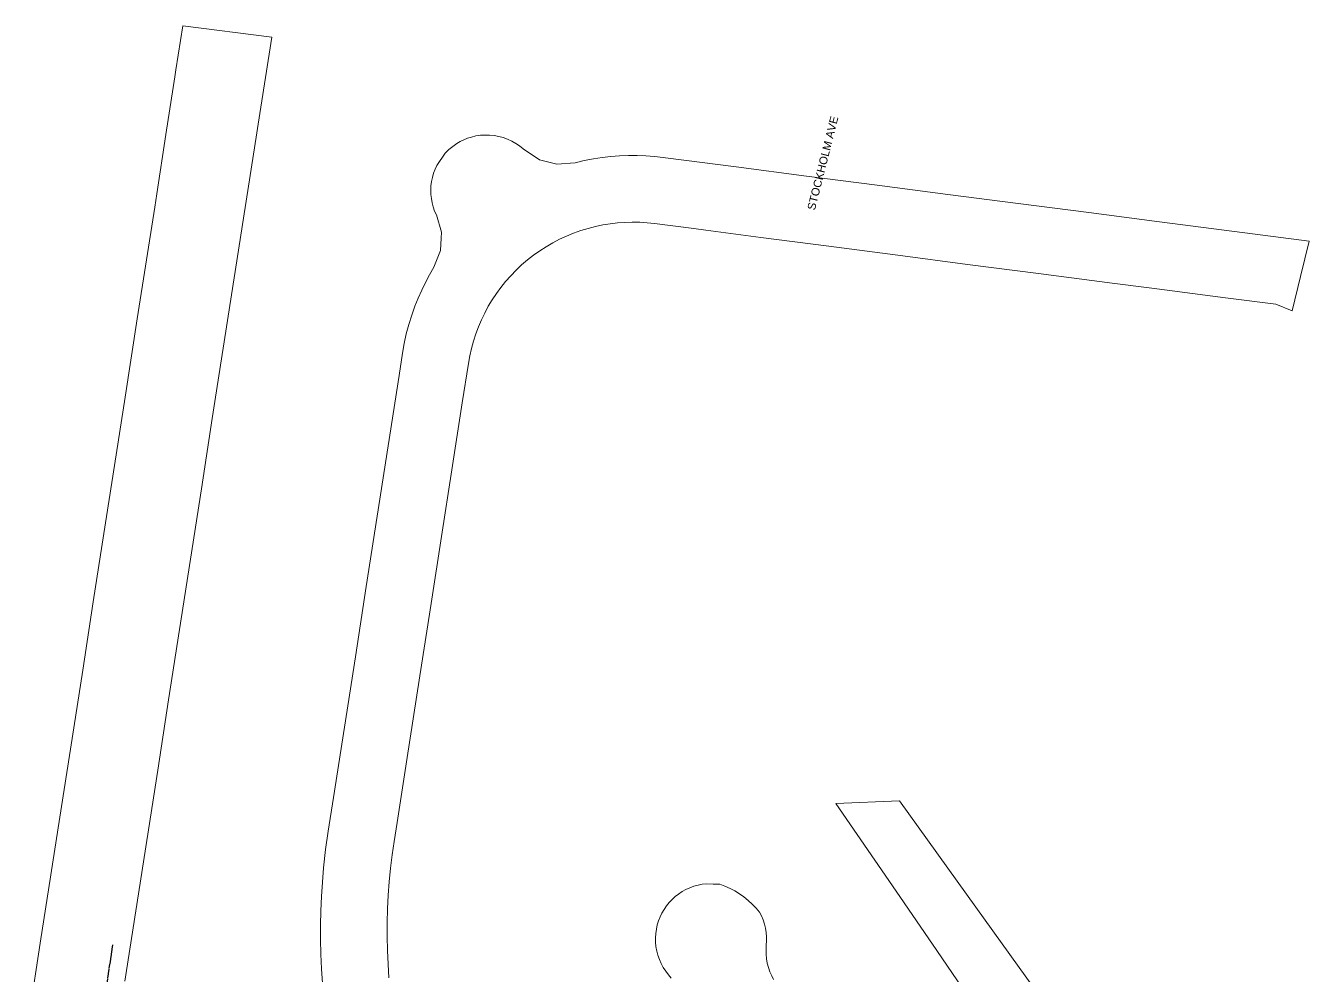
# Model space of a CAD drawing. Header units: metres. Extents: x 298351 to 299301, y 6265099 to 6266102.
# Drawn here: x 298998.3 to 299287.1, y 6265888.5 to 6266102.3 of the extents above; entities that cross this region are included whole.
import ezdxf

# ---------------------------------------------------------------- set-up
doc = ezdxf.new("R2010")
doc.units = ezdxf.units.M
doc.linetypes.add('Cable Exist OH', pattern=[1, 1, 0])
doc.layers.add('Cadastre Land Parcels_SP_EXT', color=9, linetype='Continuous', lineweight=5)
doc.layers.add('Cadastre Roads_SP_EXT', color=9, linetype='Continuous', lineweight=5)
doc.layers.add('Mains_SL_EXT', color=7, linetype='Continuous')
doc.styles.get("Standard").update_dxf_attribs({"font": 'arial.ttf'})

msp = doc.modelspace()

# ---------------------------------------------------------------- linework, layer by layer
at = {"layer": 'Cadastre Land Parcels_SP_EXT', "linetype": 'Continuous'}
msp.add_lwpolyline([(299227.32, 6265882.82), (299212.01, 6265904.11), (299212.01, 6265904.11), (299194.85, 6265927.96), (299180.56, 6265927.4), (299194.09, 6265907.67), (299203.25, 6265894.3), (299212.42, 6265880.94)], dxfattribs=at)
at = {"layer": 'Cadastre Roads_SP_EXT', "linetype": 'Continuous'}
for points in [[(299020.66, 6265887.45), (299023.14, 6265903.24), (299025.59, 6265919.05), (299028.03, 6265934.88), (299030.49, 6265950.69), (299032.94, 6265966.5), (299035.4, 6265982.31), (299037.86, 6265998.12), (299040.31, 6266013.93), (299042.77, 6266029.75), (299045.23, 6266045.56), (299047.68, 6266061.37), (299050.14, 6266077.18), (299050.6, 6266080.1), (299053.72, 6266099.67), (299033.66, 6266102.27), (299032.1, 6266092.34), (299031.86, 6266090.76), (299029.89, 6266077.8), (299027.81, 6266064.45), (299027.58, 6266062.96), (299027.35, 6266061.48), (299023.44, 6266036.33), (299020.7, 6266018.75), (299018.31, 6266003.4), (299015.93, 6265988.06), (299013.53, 6265972.72), (299011.16, 6265957.36), (299008.76, 6265942.03), (299006.39, 6265926.69), (299004.01, 6265911.35), (299001.62, 6265896.01), (298999.24, 6265880.67)], [(299080.04, 6265888.18), (299079.83, 6265891.27), (299079.7, 6265894.37), (299079.64, 6265897.47), (299079.65, 6265900.57), (299079.73, 6265903.67), (299079.89, 6265906.77), (299080.12, 6265909.8), (299080.41, 6265912.82), (299080.77, 6265915.84), (299081.2, 6265918.85), (299081.87, 6265923.13), (299083.98, 6265936.72), (299086.99, 6265956.09), (299089.52, 6265972.39), (299091.86, 6265987.4), (299094.19, 6266002.42), (299096.52, 6266017.44), (299097.9, 6266026.35), (299098.21, 6266028.03), (299098.58, 6266029.69), (299099.03, 6266031.34), (299099.56, 6266032.96), (299100.16, 6266034.56), (299100.83, 6266036.13), (299101.57, 6266037.67), (299102.38, 6266039.17), (299103.26, 6266040.63), (299104.21, 6266042.05), (299105.21, 6266043.43), (299106.29, 6266044.77), (299107.43, 6266046.06), (299108.63, 6266047.29), (299109.88, 6266048.47), (299111.18, 6266049.59), (299112.54, 6266050.65), (299113.94, 6266051.65), (299115.39, 6266052.58), (299116.87, 6266053.44), (299118.4, 6266054.24), (299119.96, 6266054.96), (299121.55, 6266055.62), (299123.17, 6266056.19), (299124.82, 6266056.7), (299126.48, 6266057.09), (299128.12, 6266057.47), (299129.77, 6266057.73), (299131.44, 6266057.93), (299133.11, 6266058.05), (299134.78, 6266058.09), (299136.46, 6266058.06), (299138.13, 6266057.96), (299139.8, 6266057.78), (299148.6, 6266056.64), (299151.33, 6266056.29), (299163.68, 6266054.67), (299178.96, 6266052.67), (299194.48, 6266050.69), (299210.18, 6266048.61), (299226.11, 6266046.57), (299242.72, 6266044.39), (299251.65, 6266043.26), (299268.17, 6266041.11), (299279.55, 6266039.63), (299283.19, 6266038.13), (299285.09, 6266045.85), (299287.05, 6266053.79), (299270.19, 6266055.98), (299253.33, 6266058.17), (299237.46, 6266060.23), (299221.59, 6266062.29), (299205.72, 6266064.35), (299189.85, 6266066.41), (299173.98, 6266068.47), (299158.12, 6266070.53), (299142.24, 6266072.59), (299141.73, 6266072.66), (299139.78, 6266072.87), (299137.82, 6266073.02), (299135.86, 6266073.09), (299133.89, 6266073.08), (299131.93, 6266073.01), (299129.97, 6266072.86), (299128.01, 6266072.63), (299126.07, 6266072.33), (299123.98, 6266071.93), (299121.9, 6266071.44), (299117.83, 6266071.1), (299113.88, 6266072.1), (299110.22, 6266074.57), (299110.22, 6266074.57), (299109.42, 6266075.22), (299108.56, 6266075.81), (299107.66, 6266076.32), (299106.71, 6266076.75), (299105.74, 6266077.11), (299104.74, 6266077.38), (299103.72, 6266077.57), (299102.69, 6266077.68), (299101.65, 6266077.69), (299100.61, 6266077.63), (299099.59, 6266077.48), (299098.57, 6266077.24), (299097.73, 6266076.97), (299096.89, 6266076.63), (299096.09, 6266076.24), (299095.31, 6266075.79), (299094.37, 6266075.14), (299093.5, 6266074.41), (299092.69, 6266073.6), (299090.79, 6266070.86), (299090.4, 6266069.99), (299090.07, 6266069.08), (299089.8, 6266068.16), (299089.61, 6266067.22), (299089.49, 6266066.26), (299089.45, 6266065.3), (299089.48, 6266064.34), (299089.58, 6266063.39), (299089.76, 6266062.44), (299090.01, 6266061.51), (299090.32, 6266060.6), (299090.71, 6266059.72), (299091.87, 6266055.81), (299091.78, 6266054.51), (299091.67, 6266051.74), (299090.16, 6266047.95), (299089.17, 6266046.27), (299088.26, 6266044.56), (299087.4, 6266042.81), (299086.61, 6266041.04), (299085.88, 6266039.24), (299085.15, 6266037.17), (299084.5, 6266035.07), (299083.94, 6266032.95), (299083.47, 6266030.81), (299083.09, 6266028.65), (299082.3, 6266023.6), (299079.85, 6266007.79), (299077.39, 6265991.98), (299074.93, 6265976.17), (299072.48, 6265960.36), (299070.02, 6265944.55), (299067.53, 6265928.74), (299066.38, 6265921.15), (299065.8, 6265917.03), (299065.33, 6265912.89), (299065.06, 6265909.68), (299064.85, 6265906.46), (299064.71, 6265903.24), (299064.64, 6265900.02), (299064.62, 6265896.8), (299064.72, 6265893.52), (299064.87, 6265890.24), (299065.09, 6265886.97)], [(299166.55, 6265887.85), (299166.14, 6265888.62), (299165.73, 6265889.54), (299165.39, 6265890.5), (299165.13, 6265891.48), (299164.96, 6265892.48), (299164.86, 6265893.49), (299164.85, 6265894.5), (299164.92, 6265895.52), (299164.99, 6265896.48), (299164.98, 6265897.44), (299164.9, 6265898.4), (299164.75, 6265899.35), (299164.52, 6265900.29), (299164.22, 6265901.21), (299163.85, 6265902.1), (299163.42, 6265902.96), (299162.62, 6265903.89), (299161.77, 6265904.78), (299160.85, 6265905.61), (299159.89, 6265906.37), (299158.89, 6265907.08), (299157.84, 6265907.72), (299156.75, 6265908.29), (299155.62, 6265908.79), (299154.47, 6265909.22), (299154.47, 6265909.22), (299152.97, 6265909.28), (299151.47, 6265909.34), (299150.51, 6265909.23), (299149.56, 6265909.03), (299148.63, 6265908.77), (299147.73, 6265908.44), (299146.85, 6265908.04), (299146, 6265907.57), (299145.2, 6265907.03), (299144.43, 6265906.44), (299143.72, 6265905.79), (299143.06, 6265905.09), (299142.47, 6265904.35), (299141.92, 6265903.56), (299141.45, 6265902.73), (299141.03, 6265901.87), (299140.68, 6265900.99), (299140.4, 6265900.07), (299140.2, 6265899.14), (299140.06, 6265898.19), (299139.99, 6265897.2), (299140.01, 6265896.2), (299140.1, 6265895.2), (299140.28, 6265894.22), (299140.53, 6265893.25), (299140.86, 6265892.31), (299141.26, 6265891.39), (299141.74, 6265890.51), (299142.28, 6265889.67), (299142.89, 6265888.88), (299143.55, 6265888.14)]]:
    msp.add_lwpolyline(points, dxfattribs=at)
at = {"layer": 'Mains_SL_EXT', "linetype": 'Cable Exist OH'}
msp.add_lwpolyline([(299017.89, 6265895.61), (299008.25, 6265833.57), (298998.33, 6265769.62)], dxfattribs=at)

# ---------------------------------------------------------------- texts
at = {"layer": 'Cadastre Roads_SP_EXT'}
msp.add_text('STOCKHOLM AVE', height=1.8, rotation=75.8317, dxfattribs=at).set_placement((299175.84, 6266060.65))

doc.saveas('drawing.dxf')
